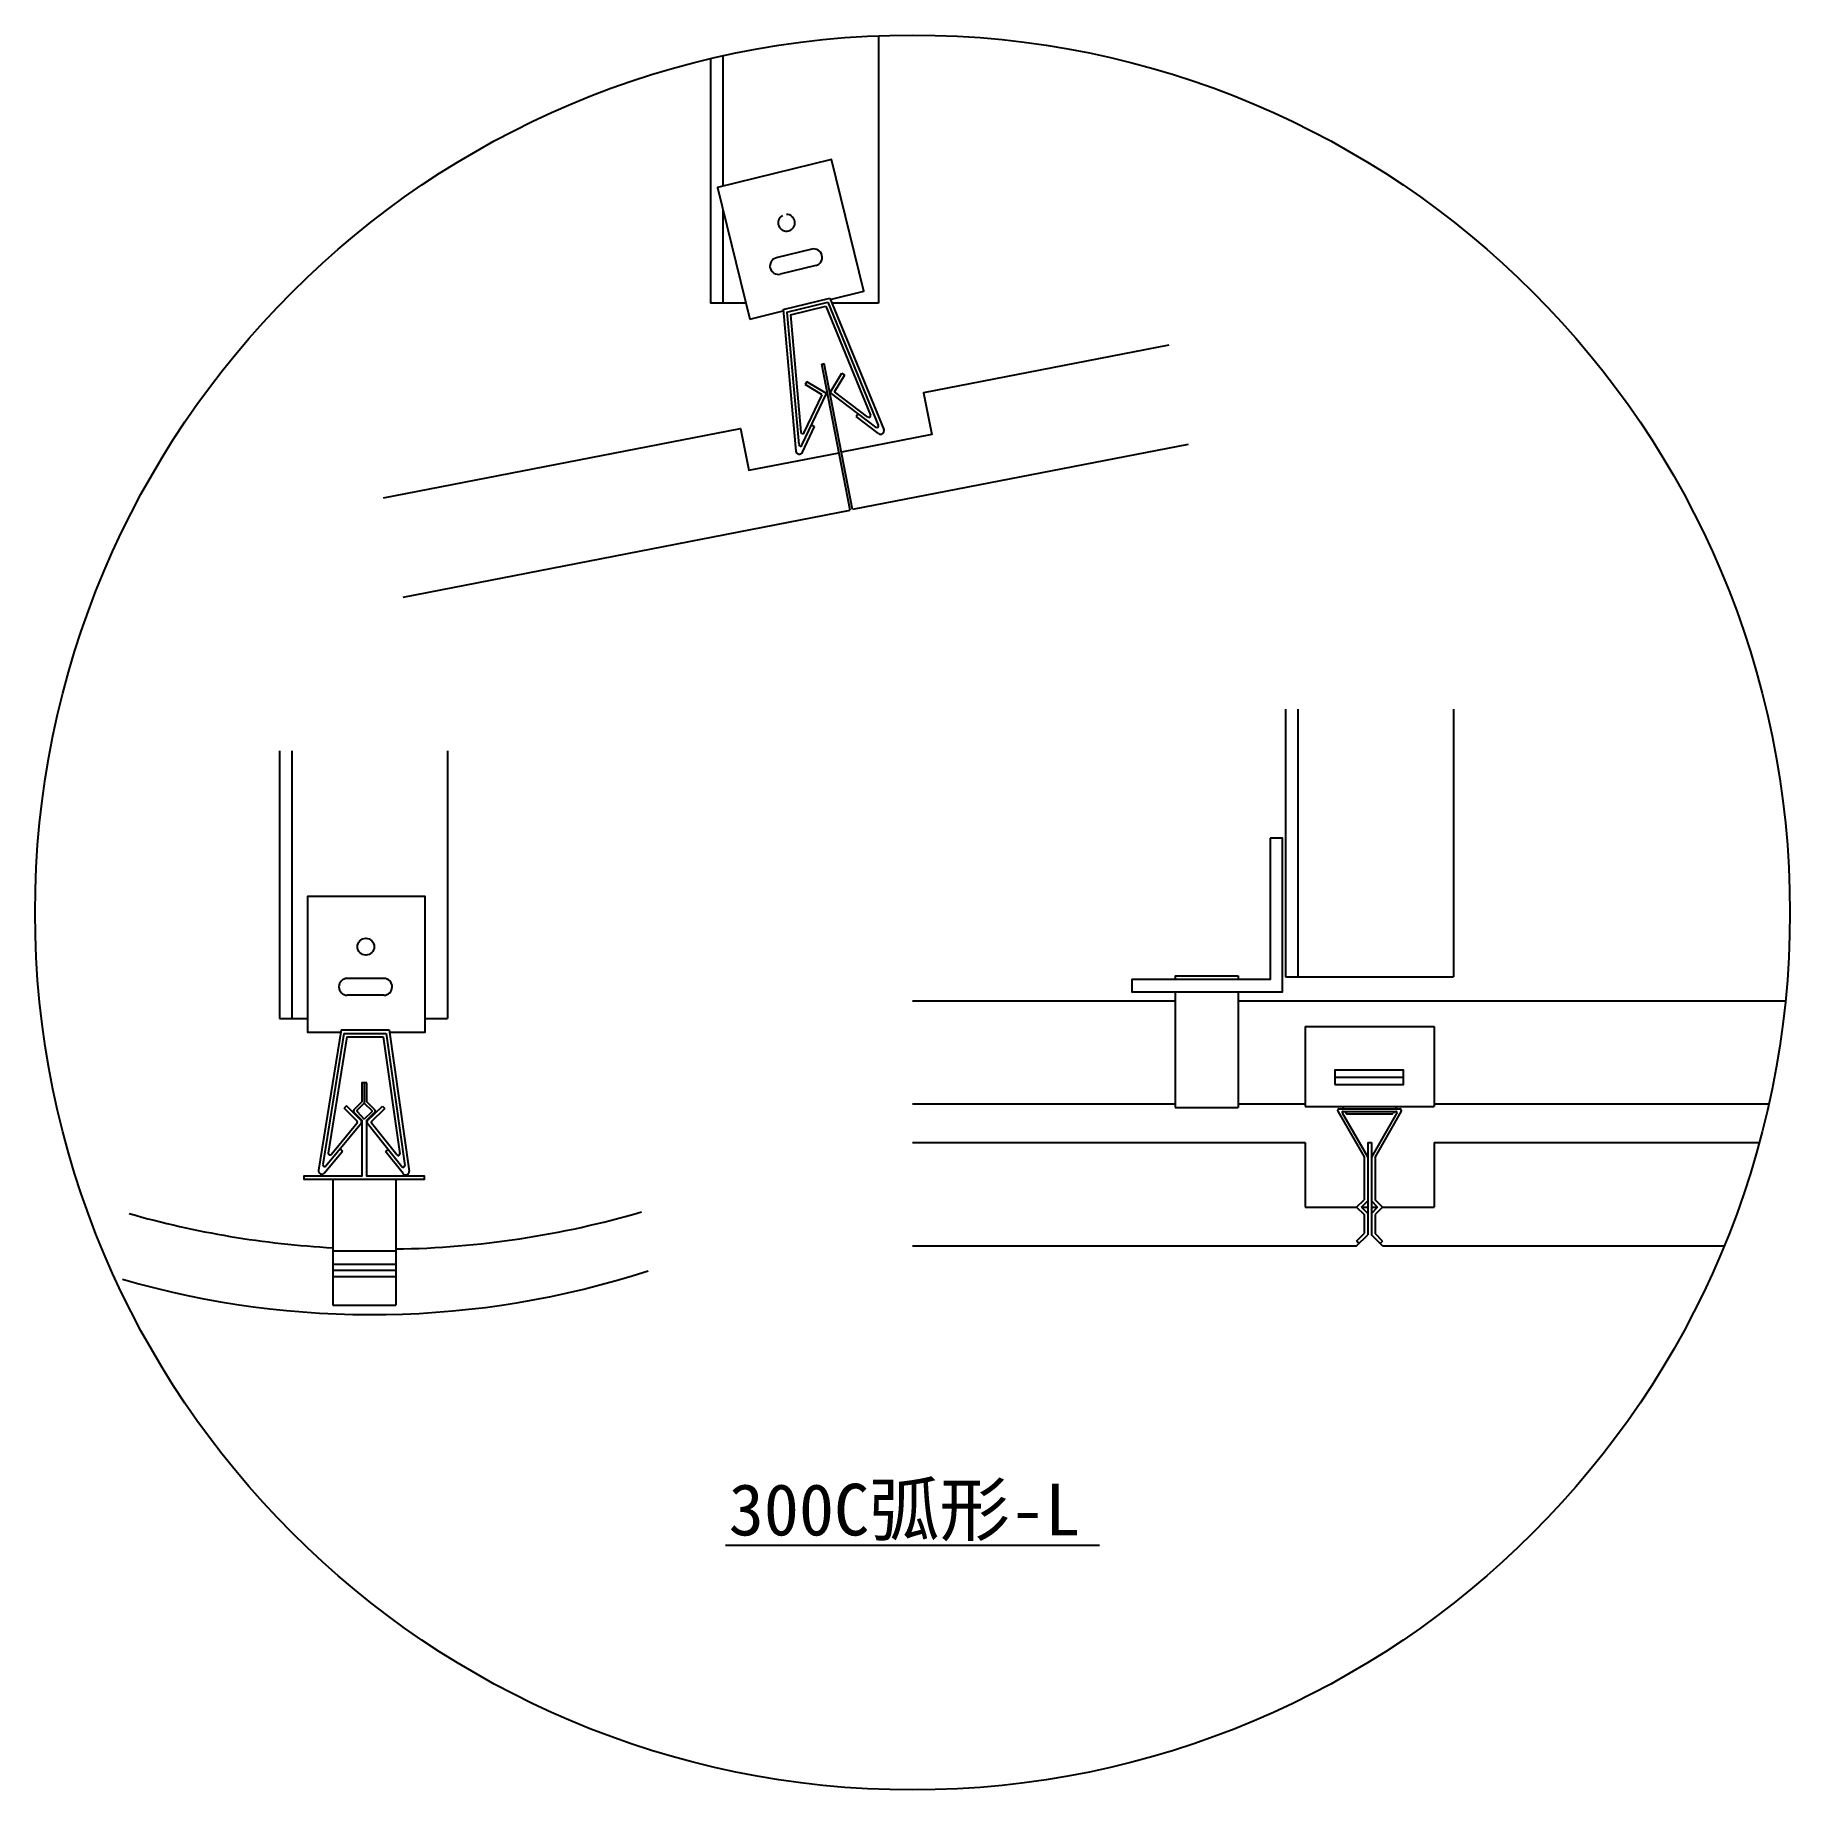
# Model space of a CAD drawing. Extents: x 668 to 1348, y 630 to 1310.
import ezdxf

# ---------------------------------------------------------------- set-up
doc = ezdxf.new("R2010")
doc.units = 0
doc.header["$LTSCALE"] = 0.2
doc.header["$MEASUREMENT"] = 0
for name, color, linetype in [('2', 2, 'CONTINUOUS'), ('3', 3, 'CONTINUOUS'), ('4', 4, 'CONTINUOUS'), ('7', 7, 'CONTINUOUS'), ('DIM', 3, 'CONTINUOUS'), ('TEXT', 3, 'CONTINUOUS')]:
    doc.layers.add(name, color=color, linetype=linetype)
doc.styles.add('HZ', font='')
doc.styles.get('HZ').set_extended_font_data('仿宋_GB2312')

msp = doc.modelspace()

# ---------------------------------------------------------------- linework, layer by layer
at = {"layer": '2'}
for p, q in [((1152.89, 1048.37), (1152.89, 944.72)), ((1157.58, 1048.37), (1157.58, 944.72)), ((1217.89, 1048.37), (1217.89, 944.72)), ((1152.89, 944.72), (1217.89, 944.72))]:
    msp.add_line(p, q, dxfattribs=at)
for points in [[(976.46, 1207.12), (989.45, 1210.31), (976.95, 1261.3), (932.76, 1250.47), (945.26, 1199.47)], [(945.26, 1199.47), (958.25, 1202.66)], [(805.65, 923.3), (819.49, 923.3), (819.49, 975.81), (773.99, 975.81), (773.99, 923.3), (786.84, 923.3)]]:
    msp.add_lwpolyline(points, dxfattribs=at)
at = {"layer": '3'}
for p, q in [((1008.33, 935.45), (1110.15, 935.45)), ((1134.54, 935.45), (1346.52, 935.45)), ((1008.33, 895.45), (1110.15, 895.45)), ((1134.54, 895.45), (1160.39, 895.45)), ((1210.39, 895.45), (1339.82, 895.45)), ((783.75, 833.33), (808.14, 833.33)), ((783.75, 830.99), (808.14, 830.99)), ((783.75, 828.65), (808.14, 828.65))]:
    msp.add_line(p, q, dxfattribs=at)
at = {"layer": '4'}
for p, q in [((995.12, 1309.28), (995.12, 1205.63)), ((930.12, 1300.42), (930.12, 1205.63)), ((934.81, 1301.49), (934.81, 1250.97)), ((934.81, 1242.12), (934.81, 1205.63)), ((943.75, 1205.63), (930.12, 1205.63)), ((995.12, 1205.63), (977.07, 1205.63)), ((973.2, 1182.08), (974.12, 1182.26)), ((1160.39, 925.45), (1210.39, 925.45)), ((1160.39, 925.45), (1160.39, 894.48)), ((1210.39, 925.45), (1210.39, 894.48)), ((1160.39, 894.48), (1210.39, 894.48))]:
    msp.add_line(p, q, dxfattribs=at)
at = {"layer": '4', "linetype": 'CONTINUOUS'}
for p, q in [((984.2, 1125.49), (973.2, 1182.08)), ((984.2, 1125.49), (973.2, 1182.08)), ((985.11, 1125.72), (974.11, 1182.3))]:
    msp.add_line(p, q, dxfattribs=at)
at = {"layer": '4', "color": 4}
for p, q in [((763.13, 1032.21), (763.13, 928.57)), ((767.82, 1032.21), (767.82, 928.57)), ((828.13, 1032.21), (828.13, 928.57)), ((763.13, 928.57), (773.99, 928.57)), ((819.49, 928.57), (828.13, 928.57))]:
    msp.add_line(p, q, dxfattribs=at)
at = {"layer": '4'}
msp.add_lwpolyline([(1146.93, 998.38), (1146.93, 943.61), (1093.35, 943.61), (1093.35, 938.84), (1151.7, 938.84), (1151.7, 998.38)], close=True, dxfattribs=at)
msp.add_lwpolyline([(796.88, 903.66), (795.01, 903.66), (795.01, 896.33), (791.9, 893.16, 0.409084), (791.9, 892.32), (795.01, 889.16), (795.01, 867.53), (772.5, 867.53), (772.5, 866.36), (819.23, 866.36), (819.23, 867.53), (796.88, 867.53), (796.88, 889.12), (800.08, 892.26, 0.41979), (800.08, 893.12), (796.88, 896.26)], format="xyb", close=True, dxfattribs=at)
for points in [[(795.94, 903.66), (795.94, 895.8), (793.12, 893.02, 0.409084), (793.12, 892.46), (795.94, 889.58)], [(795.94, 895.8), (798.83, 892.97, -0.41979), (798.83, 892.4), (795.94, 889.57)]]:
    msp.add_lwpolyline(points, format="xyb", dxfattribs=at)
at = {"layer": '7'}
for p, q in [((969.32, 1226.6), (955.57, 1223.22)), ((970.87, 1220.28), (957.12, 1216.91)), ((958.21, 1203.17), (976.27, 1207.59)), ((959.6, 1202.17), (975.49, 1206.07)), ((961, 1201.17), (974.71, 1204.54)), ((974.71, 1204.54), (992.07, 1162.34)), ((975.49, 1206.07), (995.09, 1158.42)), ((976.27, 1207.59), (997.2, 1156.71)), ((958.21, 1203.17), (963.18, 1148.37)), ((959.6, 1202.17), (964.26, 1150.87)), ((961, 1201.17), (965.12, 1155.74)), ((976.43, 1171.05), (980.99, 1178.57)), ((978.15, 1171.38), (982.1, 1177.9)), ((980.99, 1178.57), (982.1, 1177.9)), ((965.5, 1150.65), (974.96, 1170.69)), ((966.36, 1155.52), (973.28, 1170.19)), ((967.44, 1175.25), (966.76, 1174.14)), ((973.28, 1170.19), (966.76, 1174.14)), ((974.96, 1170.69), (967.44, 1175.25)), ((994.09, 1157.66), (976.43, 1171.05)), ((991.07, 1161.58), (978.15, 1171.38)), ((987.26, 1162.84), (986.5, 1161.78)), ((965.65, 1147.93), (970.35, 1157.88)), ((969.22, 1158.53), (970.35, 1157.88)), ((995.21, 1155.18), (986.5, 1161.78)), ((1115.13, 1150.99), (985.11, 1125.72)), ((811.02, 1091.83), (984.2, 1125.49)), ((1110.15, 945.12), (1134.54, 945.12)), ((1110.15, 945.12), (1110.15, 943.61)), ((1134.54, 945.12), (1134.54, 943.61)), ((803.53, 944.06), (789.37, 944.06)), ((1110.15, 938.84), (1110.15, 894.12)), ((1134.54, 938.84), (1134.54, 894.12)), ((803.47, 937.56), (789.37, 937.56)), ((786.97, 924.1), (778.26, 869.77)), ((788.07, 922.79), (779.92, 871.93)), ((789.18, 921.48), (781.96, 876.44)), ((786.97, 924.1), (805.54, 924.1)), ((788.07, 922.79), (804.41, 922.79)), ((789.18, 921.48), (803.28, 921.48)), ((803.28, 921.48), (809.7, 876.18)), ((804.41, 922.79), (811.66, 871.64)), ((805.54, 924.1), (813.28, 869.45)), ((1171.99, 905.78), (1198.53, 905.78)), ((789.02, 894.77), (788.09, 893.86)), ((793.12, 888.75), (788.09, 893.86)), ((794.81, 888.89), (789.02, 894.77)), ((797.08, 888.86), (802.98, 894.65)), ((798.77, 888.69), (803.89, 893.72)), ((802.98, 894.65), (803.89, 893.72)), ((1110.15, 894.12), (1134.54, 894.12)), ((1173.08, 892.62), (1183.27, 874.97)), ((1173.6, 893.52), (1197.18, 893.52)), ((1174.78, 894.48), (1175.34, 893.52)), ((1174.79, 891.95), (1184.69, 874.81)), ((1175.13, 892.55), (1195.65, 892.55)), ((1175.9, 892.55), (1176.28, 891.88)), ((1176.8, 891.58), (1193.98, 891.58)), ((1196, 891.95), (1186.1, 874.81)), ((1197.7, 892.62), (1187.51, 874.97)), ((1194.89, 892.55), (1194.5, 891.88)), ((1196, 894.48), (1195.44, 893.52)), ((781.06, 871.41), (794.84, 888.08)), ((783.1, 875.92), (793.15, 888.08)), ((810.5, 871.14), (797.03, 888.06)), ((808.55, 875.69), (798.72, 888.03)), ((780.54, 868.74), (787.55, 877.22)), ((786.62, 878.13), (787.55, 877.22)), ((805.17, 877.85), (804.17, 877.02)), ((810.97, 868.46), (804.17, 877.02)), ((1008.33, 880.45), (1160.39, 880.45)), ((1160.39, 880.45), (1160.39, 855.45)), ((1184.69, 880.45), (1184.69, 857.86)), ((1184.69, 880.45), (1186.1, 880.45)), ((1186.1, 880.45), (1186.1, 857.86)), ((1210.39, 880.45), (1336.34, 880.45)), ((1210.39, 880.45), (1210.39, 855.45)), ((1183.27, 874.97), (1183.27, 858.32)), ((1187.51, 874.97), (1187.51, 858.32)), ((783.75, 866.36), (783.75, 817.53)), ((808.14, 866.36), (808.14, 817.53)), ((1180.39, 855.45), (1183.27, 858.32)), ((1182.27, 855.45), (1184.69, 857.86)), ((1184.69, 857.86), (1184.69, 853.03)), ((1188.51, 855.45), (1186.1, 857.86)), ((1186.1, 857.86), (1186.1, 853.03)), ((1190.39, 855.45), (1187.51, 858.32)), ((1160.39, 855.45), (1180.39, 855.45)), ((1180.39, 855.45), (1183.27, 852.57)), ((1182.27, 855.45), (1184.69, 853.03)), ((1182.27, 855.45), (1184.69, 855.45)), ((1183.27, 852.57), (1183.27, 845.2)), ((1184.69, 853.03), (1184.69, 844.74)), ((1188.51, 855.45), (1186.1, 853.03)), ((1186.1, 855.45), (1188.51, 855.45)), ((1186.1, 853.03), (1186.1, 844.74)), ((1190.39, 855.45), (1187.51, 852.57)), ((1187.51, 852.57), (1187.51, 845.2)), ((1190.39, 855.45), (1210.39, 855.45)), ((1180.39, 842.32), (1183.27, 845.2)), ((1180.39, 840.45), (1184.69, 844.74)), ((1190.39, 840.45), (1186.1, 844.74)), ((1190.39, 842.32), (1187.51, 845.2)), ((783.75, 838.54), (808.14, 838.54)), ((1008.33, 840.45), (1180.39, 840.45)), ((1180.39, 842.32), (1181.33, 841.38)), ((1190.39, 842.32), (1189.45, 841.38)), ((1190.39, 840.45), (1322.75, 840.45)), ((783.75, 817.53), (808.14, 817.53))]:
    msp.add_line(p, q, dxfattribs=at)
at = {"layer": '7', "linetype": 'CONTINUOUS'}
for points in [[(1107.63, 1189.46), (1012.62, 1170.99), (1015.77, 1154.77), (980.79, 1147.97)], [(803.33, 1130.26), (941.74, 1157.16), (944.89, 1140.95), (979.87, 1147.75)]]:
    msp.add_lwpolyline(points, dxfattribs=at)
at = {"layer": '7'}
msp.add_lwpolyline([(1171.99, 903.01), (1198.53, 903.01), (1198.53, 908.56), (1171.99, 908.56)], close=True, dxfattribs=at)
msp.add_circle((796.56, 956.37), 3.25, dxfattribs=at)
for centre, radius, start, end in [((959.53, 1236.8), 3.25, 118.81506, 91.19138), ((970.1, 1223.44), 3.25, 283.77282, 103.77282), ((956.35, 1220.07), 3.25, 103.77282, 283.77282), ((965.77, 1155.8), 0.65, 185.18903, 334.72922), ((991.47, 1162.1), 0.65, 232.81642, 22.35661), ((994.48, 1158.17), 0.65, 232.81642, 22.35661), ((995.99, 1156.21), 1.3, 232.81642, 22.35661), ((964.91, 1150.92), 0.65, 185.18903, 334.72922), ((964.48, 1148.49), 1.3, 185.18903, 334.72922), ((789.37, 940.81), 3.25, 89.99999, 269.99999), ((803.5, 940.81), 3.25, 269.47653, 89.47653), ((1173.6, 892.92), 0.6, 90, 210), ((1175.13, 892.15), 0.4, 90, 210), ((1176.8, 892.18), 0.6, 210, 270), ((1193.98, 892.18), 0.6, 270, 330), ((1195.65, 892.15), 0.4, 330, 90), ((1197.18, 892.92), 0.6, 330, 90), ((792.76, 888.4), 0.5, 320.43293, 44.49739), ((794.38, 888.46), 0.6, 320.43293, 44.49739), ((797.5, 888.44), 0.6, 134.45568, 218.52013), ((799.12, 888.34), 0.5, 134.45568, 218.52013), ((780.56, 871.82), 0.65, 170.89274, 320.43293), ((782.6, 876.33), 0.65, 170.89274, 320.43293), ((809.06, 876.09), 0.65, 218.52013, 8.06032), ((811.01, 871.55), 0.65, 218.52013, 8.06032), ((779.54, 869.57), 1.3, 170.89274, 320.43293), ((811.99, 869.27), 1.3, 218.52013, 8.06032), ((802.99, 1195.43), 356.21, 254.01487, 266.90394), ((802.99, 1195.43), 356.21, 270.82774, 286.36178), ((798.81, 1160.3), 346.47, 253.82267, 288.01215)]:
    msp.add_arc(centre, radius, start, end, dxfattribs=at)
at = {"layer": 'DIM', "color": 6}
msp.add_line((935.91, 724.49), (1080.81, 724.49), dxfattribs=at)
at = {"layer": 'DIM'}
msp.add_circle((1008.33, 969.62), 339.92, dxfattribs=at)

# ---------------------------------------------------------------- texts
at = {"layer": 'TEXT', "color": 3, "style": 'HZ'}
msp.add_text('300C弧形-L', height=20, dxfattribs=at).set_placement((937.12, 728.29))

doc.saveas('drawing.dxf')
